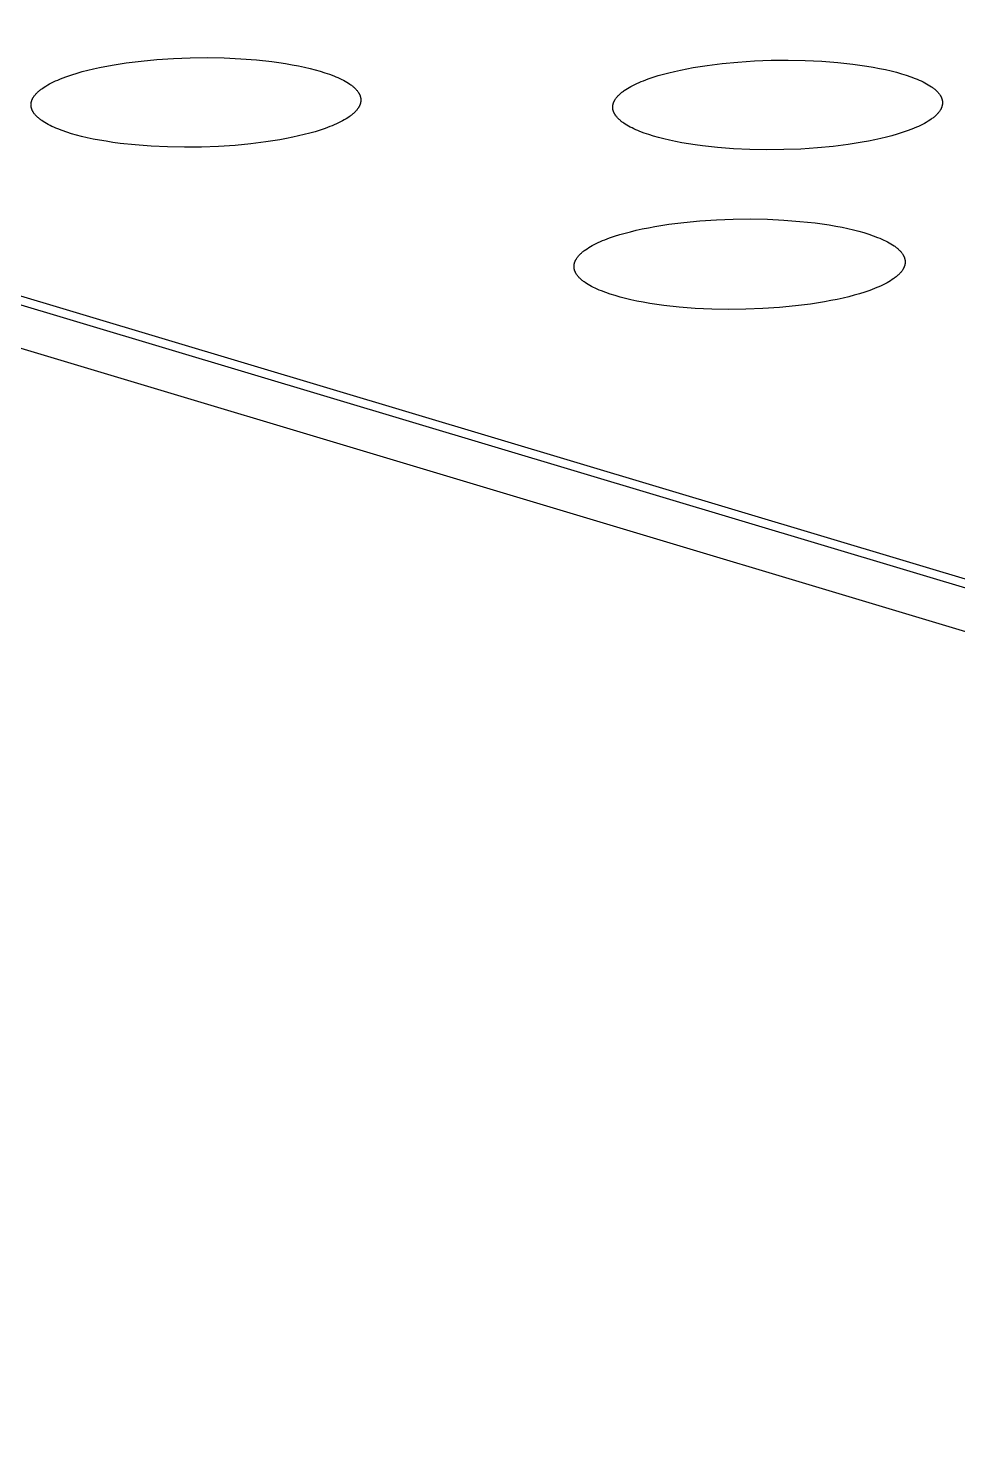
# Model space of a CAD drawing. Header units: millimetres. Extents: x -987 to 2591, y -102 to 2398.
# Drawn here: x -78.43 to -61.54, y 708.57 to 734.27 of the extents above; entities that cross this region are included whole.
import ezdxf

# ---------------------------------------------------------------- set-up
doc = ezdxf.new("R2010")
doc.units = ezdxf.units.MM
doc.header["$MEASUREMENT"] = 0
doc.layers.add('Utwórz2D linie widoczne', color=7, linetype='Continuous', true_color=0x000000)

msp = doc.modelspace()

# ---------------------------------------------------------------- linework, layer by layer
at = {"layer": 'Utwórz2D linie widoczne'}
for p, q in [((-191.254, 762.258), (-11.206, 708.249)), ((-188.303, 762.12), (-11.561, 709.164)), ((-11.03, 709.166), (-188.25, 762.254)), ((-75.488, 733.735), (-75.179, 733.738)), ((-75.179, 733.738), (-74.871, 733.732)), ((-77.547, 733.455), (-77.451, 733.483)), ((-77.451, 733.483), (-77.352, 733.509)), ((-77.352, 733.509), (-77.249, 733.533)), ((-77.249, 733.533), (-77.141, 733.557)), ((-77.141, 733.557), (-76.908, 733.602)), ((-76.908, 733.602), (-76.654, 733.642)), ((-76.654, 733.642), (-76.382, 733.676)), ((-76.382, 733.676), (-76.094, 733.704)), ((-76.094, 733.704), (-75.795, 733.723)), ((-75.795, 733.723), (-75.488, 733.735)), ((-74.871, 733.732), (-74.571, 733.718)), ((-74.571, 733.718), (-74.282, 733.696)), ((-74.282, 733.696), (-74.009, 733.666)), ((-74.009, 733.666), (-73.88, 733.649)), ((-73.88, 733.649), (-73.755, 733.63)), ((-73.755, 733.63), (-73.636, 733.609)), ((-73.636, 733.609), (-73.522, 733.587)), ((-73.522, 733.587), (-73.414, 733.565)), ((-73.414, 733.565), (-73.312, 733.541)), ((-73.312, 733.541), (-73.216, 733.516)), ((-73.216, 733.516), (-73.126, 733.491)), ((-73.126, 733.491), (-73.041, 733.464)), ((-66.788, 733.463), (-66.685, 733.488)), ((-66.685, 733.488), (-66.577, 733.512)), ((-66.577, 733.512), (-66.464, 733.535)), ((-66.464, 733.535), (-66.345, 733.557)), ((-66.345, 733.557), (-66.092, 733.597)), ((-66.092, 733.597), (-65.82, 733.631)), ((-65.82, 733.631), (-65.533, 733.658)), ((-65.533, 733.658), (-65.234, 733.678)), ((-65.234, 733.678), (-64.927, 733.69)), ((-64.927, 733.69), (-64.618, 733.693)), ((-64.618, 733.693), (-64.31, 733.687)), ((-64.31, 733.687), (-64.01, 733.673)), ((-64.01, 733.673), (-63.72, 733.651)), ((-63.72, 733.651), (-63.447, 733.621)), ((-63.447, 733.621), (-63.192, 733.584)), ((-63.192, 733.584), (-63.073, 733.564)), ((-63.073, 733.564), (-62.959, 733.542)), ((-62.959, 733.542), (-62.85, 733.519)), ((-62.85, 733.519), (-62.748, 733.496)), ((-62.748, 733.496), (-62.652, 733.471)), ((-78.112, 733.221), (-78.08, 733.24)), ((-78.08, 733.24), (-78.046, 733.259)), ((-78.046, 733.259), (-78.012, 733.277)), ((-78.012, 733.277), (-77.975, 733.295)), ((-77.975, 733.295), (-77.937, 733.313)), ((-77.937, 733.313), (-77.898, 733.33)), ((-77.898, 733.33), (-77.858, 733.347)), ((-77.858, 733.347), (-77.817, 733.364)), ((-77.817, 733.364), (-77.731, 733.396)), ((-77.731, 733.396), (-77.641, 733.426)), ((-77.641, 733.426), (-77.547, 733.455)), ((-73.041, 733.464), (-72.959, 733.436)), ((-72.959, 733.436), (-72.88, 733.406)), ((-72.88, 733.406), (-72.842, 733.391)), ((-72.842, 733.391), (-72.806, 733.375)), ((-72.806, 733.375), (-72.77, 733.359)), ((-72.77, 733.359), (-72.736, 733.342)), ((-72.736, 733.342), (-72.703, 733.325)), ((-72.703, 733.325), (-72.672, 733.308)), ((-72.672, 733.308), (-72.642, 733.29)), ((-72.642, 733.29), (-72.613, 733.272)), ((-72.613, 733.272), (-72.586, 733.254)), ((-72.586, 733.254), (-72.573, 733.245)), ((-72.573, 733.245), (-72.56, 733.235)), ((-72.56, 733.235), (-72.548, 733.226)), ((-72.548, 733.226), (-72.536, 733.217)), ((-67.478, 733.214), (-67.444, 733.232)), ((-67.444, 733.232), (-67.407, 733.25)), ((-67.407, 733.25), (-67.37, 733.268)), ((-67.37, 733.268), (-67.331, 733.285)), ((-67.331, 733.285), (-67.291, 733.302)), ((-67.291, 733.302), (-67.25, 733.318)), ((-67.25, 733.318), (-67.164, 733.351)), ((-67.164, 733.351), (-67.075, 733.381)), ((-67.075, 733.381), (-66.982, 733.41)), ((-66.982, 733.41), (-66.886, 733.438)), ((-66.886, 733.438), (-66.788, 733.463)), ((-62.652, 733.471), (-62.561, 733.445)), ((-62.561, 733.445), (-62.475, 733.419)), ((-62.475, 733.419), (-62.393, 733.391)), ((-62.393, 733.391), (-62.314, 733.361)), ((-62.314, 733.361), (-62.276, 733.345)), ((-62.276, 733.345), (-62.239, 733.33)), ((-62.239, 733.33), (-62.203, 733.313)), ((-62.203, 733.313), (-62.169, 733.297)), ((-62.169, 733.297), (-62.136, 733.28)), ((-62.136, 733.28), (-62.104, 733.263)), ((-62.104, 733.263), (-62.073, 733.245)), ((-62.073, 733.245), (-62.045, 733.227)), ((-62.045, 733.227), (-62.017, 733.209)), ((-78.368, 732.963), (-78.366, 732.968)), ((-78.366, 732.968), (-78.363, 732.973)), ((-78.363, 732.973), (-78.361, 732.978)), ((-78.361, 732.978), (-78.359, 732.984)), ((-78.359, 732.984), (-78.356, 732.989)), ((-78.356, 732.989), (-78.354, 732.994)), ((-78.354, 732.994), (-78.351, 732.999)), ((-78.351, 732.999), (-78.348, 733.005)), ((-78.348, 733.005), (-78.345, 733.01)), ((-78.345, 733.01), (-78.338, 733.02)), ((-78.338, 733.02), (-78.331, 733.031)), ((-78.331, 733.031), (-78.324, 733.041)), ((-78.324, 733.041), (-78.316, 733.052)), ((-78.316, 733.052), (-78.308, 733.062)), ((-78.308, 733.062), (-78.299, 733.072)), ((-78.299, 733.072), (-78.29, 733.083)), ((-78.29, 733.083), (-78.28, 733.093)), ((-78.28, 733.093), (-78.269, 733.103)), ((-78.269, 733.103), (-78.259, 733.113)), ((-78.259, 733.113), (-78.248, 733.123)), ((-78.248, 733.123), (-78.236, 733.133)), ((-78.236, 733.133), (-78.224, 733.143)), ((-78.224, 733.143), (-78.211, 733.153)), ((-78.211, 733.153), (-78.198, 733.163)), ((-78.198, 733.163), (-78.185, 733.173)), ((-78.185, 733.173), (-78.171, 733.183)), ((-78.171, 733.183), (-78.142, 733.202)), ((-78.142, 733.202), (-78.112, 733.221)), ((-72.536, 733.217), (-72.525, 733.207)), ((-72.525, 733.207), (-72.514, 733.198)), ((-72.514, 733.198), (-72.503, 733.188)), ((-72.503, 733.188), (-72.493, 733.178)), ((-72.493, 733.178), (-72.483, 733.168)), ((-72.483, 733.168), (-72.474, 733.159)), ((-72.474, 733.159), (-72.465, 733.149)), ((-72.465, 733.149), (-72.457, 733.139)), ((-72.457, 733.139), (-72.449, 733.129)), ((-72.449, 733.129), (-72.442, 733.119)), ((-72.442, 733.119), (-72.435, 733.109)), ((-72.435, 733.109), (-72.432, 733.104)), ((-72.432, 733.104), (-72.428, 733.098)), ((-72.428, 733.098), (-72.425, 733.093)), ((-72.425, 733.093), (-72.422, 733.088)), ((-72.422, 733.088), (-72.42, 733.083)), ((-72.42, 733.083), (-72.417, 733.078)), ((-72.417, 733.078), (-72.414, 733.073)), ((-72.414, 733.073), (-72.412, 733.068)), ((-72.412, 733.068), (-72.409, 733.063)), ((-72.409, 733.063), (-72.407, 733.057)), ((-72.407, 733.057), (-72.405, 733.052)), ((-72.405, 733.052), (-72.403, 733.047)), ((-72.403, 733.047), (-72.401, 733.042)), ((-72.401, 733.042), (-72.4, 733.037)), ((-72.4, 733.037), (-72.398, 733.032)), ((-72.398, 733.032), (-72.396, 733.026)), ((-72.396, 733.026), (-72.395, 733.021)), ((-72.395, 733.021), (-72.394, 733.016)), ((-72.394, 733.016), (-72.393, 733.011)), ((-72.393, 733.011), (-72.392, 733.005)), ((-72.392, 733.005), (-72.391, 733)), ((-72.391, 733), (-72.39, 732.995)), ((-72.39, 732.995), (-72.389, 732.99)), ((-72.389, 732.99), (-72.389, 732.984)), ((-72.389, 732.984), (-72.389, 732.979)), ((-72.389, 732.979), (-72.388, 732.974)), ((-72.388, 732.974), (-72.388, 732.969)), ((-72.388, 732.969), (-72.388, 732.963)), ((-67.773, 732.965), (-67.77, 732.97)), ((-67.77, 732.97), (-67.766, 732.975)), ((-67.766, 732.975), (-67.76, 732.986)), ((-67.76, 732.986), (-67.752, 732.996)), ((-67.752, 732.996), (-67.745, 733.006)), ((-67.745, 733.006), (-67.736, 733.017)), ((-67.736, 733.017), (-67.728, 733.027)), ((-67.728, 733.027), (-67.719, 733.037)), ((-67.719, 733.037), (-67.709, 733.048)), ((-67.709, 733.048), (-67.699, 733.058)), ((-67.699, 733.058), (-67.688, 733.068)), ((-67.688, 733.068), (-67.677, 733.078)), ((-67.677, 733.078), (-67.666, 733.088)), ((-67.666, 733.088), (-67.654, 733.098)), ((-67.654, 733.098), (-67.641, 733.108)), ((-67.641, 733.108), (-67.629, 733.118)), ((-67.629, 733.118), (-67.615, 733.128)), ((-67.615, 733.128), (-67.602, 733.138)), ((-67.602, 733.138), (-67.573, 733.157)), ((-67.573, 733.157), (-67.543, 733.176)), ((-67.543, 733.176), (-67.511, 733.195)), ((-67.511, 733.195), (-67.478, 733.214)), ((-62.017, 733.209), (-62.004, 733.2)), ((-62.004, 733.2), (-61.991, 733.19)), ((-61.991, 733.19), (-61.979, 733.181)), ((-61.979, 733.181), (-61.967, 733.171)), ((-61.967, 733.171), (-61.955, 733.162)), ((-61.955, 733.162), (-61.944, 733.152)), ((-61.944, 733.152), (-61.933, 733.143)), ((-61.933, 733.143), (-61.923, 733.133)), ((-61.923, 733.133), (-61.913, 733.123)), ((-61.913, 733.123), (-61.904, 733.113)), ((-61.904, 733.113), (-61.895, 733.103)), ((-61.895, 733.103), (-61.887, 733.094)), ((-61.887, 733.094), (-61.879, 733.084)), ((-61.879, 733.084), (-61.871, 733.073)), ((-61.871, 733.073), (-61.864, 733.063)), ((-61.864, 733.063), (-61.857, 733.053)), ((-61.857, 733.053), (-61.854, 733.048)), ((-61.854, 733.048), (-61.851, 733.043)), ((-61.851, 733.043), (-61.848, 733.038)), ((-61.848, 733.038), (-61.845, 733.033)), ((-61.845, 733.033), (-61.843, 733.028)), ((-61.843, 733.028), (-61.84, 733.023)), ((-61.84, 733.023), (-61.838, 733.017)), ((-61.838, 733.017), (-61.835, 733.012)), ((-61.835, 733.012), (-61.833, 733.007)), ((-61.833, 733.007), (-61.831, 733.002)), ((-61.831, 733.002), (-61.829, 732.997)), ((-61.829, 732.997), (-61.827, 732.991)), ((-61.827, 732.991), (-61.826, 732.986)), ((-61.826, 732.986), (-61.824, 732.981)), ((-61.824, 732.981), (-61.823, 732.976)), ((-61.823, 732.976), (-61.821, 732.971)), ((-61.821, 732.971), (-61.82, 732.965)), ((-61.82, 732.965), (-61.819, 732.96)), ((-78.384, 732.878), (-78.383, 732.884)), ((-78.383, 732.873), (-78.384, 732.878)), ((-78.383, 732.899), (-78.382, 732.905)), ((-78.383, 732.894), (-78.383, 732.899)), ((-78.383, 732.889), (-78.383, 732.894)), ((-78.383, 732.884), (-78.383, 732.889)), ((-78.383, 732.868), (-78.383, 732.873)), ((-78.383, 732.862), (-78.383, 732.868)), ((-78.382, 732.857), (-78.383, 732.862)), ((-78.382, 732.905), (-78.381, 732.91)), ((-78.382, 732.852), (-78.382, 732.857)), ((-78.381, 732.847), (-78.382, 732.852)), ((-78.381, 732.915), (-78.38, 732.92)), ((-78.381, 732.91), (-78.381, 732.915)), ((-78.38, 732.842), (-78.381, 732.847)), ((-78.38, 732.92), (-78.379, 732.926)), ((-78.379, 732.836), (-78.38, 732.842)), ((-78.379, 732.926), (-78.377, 732.931)), ((-78.378, 732.831), (-78.379, 732.836)), ((-78.377, 732.826), (-78.378, 732.831)), ((-78.377, 732.931), (-78.376, 732.936)), ((-78.376, 732.821), (-78.377, 732.826)), ((-78.376, 732.936), (-78.375, 732.942)), ((-78.374, 732.815), (-78.376, 732.821)), ((-78.375, 732.942), (-78.373, 732.947)), ((-78.373, 732.81), (-78.374, 732.815)), ((-78.373, 732.947), (-78.371, 732.952)), ((-78.371, 732.805), (-78.373, 732.81)), ((-78.371, 732.952), (-78.37, 732.957)), ((-78.369, 732.8), (-78.371, 732.805)), ((-78.37, 732.957), (-78.368, 732.963)), ((-78.367, 732.795), (-78.369, 732.8)), ((-78.365, 732.789), (-78.367, 732.795)), ((-78.363, 732.784), (-78.365, 732.789)), ((-78.361, 732.779), (-78.363, 732.784)), ((-78.358, 732.774), (-78.361, 732.779)), ((-78.356, 732.769), (-78.358, 732.774)), ((-78.353, 732.764), (-78.356, 732.769)), ((-78.35, 732.759), (-78.353, 732.764)), ((-78.348, 732.754), (-78.35, 732.759)), ((-78.345, 732.748), (-78.348, 732.754)), ((-78.341, 732.743), (-78.345, 732.748)), ((-78.338, 732.738), (-78.341, 732.743)), ((-78.331, 732.728), (-78.338, 732.738)), ((-78.324, 732.718), (-78.331, 732.728)), ((-78.316, 732.708), (-78.324, 732.718)), ((-72.534, 732.713), (-72.546, 732.703)), ((-72.522, 732.724), (-72.534, 732.713)), ((-72.511, 732.734), (-72.522, 732.724)), ((-72.5, 732.744), (-72.511, 732.734)), ((-72.49, 732.754), (-72.5, 732.744)), ((-72.48, 732.764), (-72.49, 732.754)), ((-72.471, 732.775), (-72.48, 732.764)), ((-72.462, 732.785), (-72.471, 732.775)), ((-72.454, 732.795), (-72.462, 732.785)), ((-72.446, 732.806), (-72.454, 732.795)), ((-72.439, 732.816), (-72.446, 732.806)), ((-72.432, 732.827), (-72.439, 732.816)), ((-72.429, 732.832), (-72.432, 732.827)), ((-72.426, 732.837), (-72.429, 732.832)), ((-72.423, 732.842), (-72.426, 732.837)), ((-72.42, 732.847), (-72.423, 732.842)), ((-72.417, 732.853), (-72.42, 732.847)), ((-72.415, 732.858), (-72.417, 732.853)), ((-72.412, 732.863), (-72.415, 732.858)), ((-72.41, 732.869), (-72.412, 732.863)), ((-72.407, 732.874), (-72.41, 732.869)), ((-72.405, 732.879), (-72.407, 732.874)), ((-72.403, 732.884), (-72.405, 732.879)), ((-72.401, 732.89), (-72.403, 732.884)), ((-72.4, 732.895), (-72.401, 732.89)), ((-72.398, 732.9), (-72.4, 732.895)), ((-72.397, 732.905), (-72.398, 732.9)), ((-72.395, 732.911), (-72.397, 732.905)), ((-72.394, 732.916), (-72.395, 732.911)), ((-72.393, 732.921), (-72.394, 732.916)), ((-72.392, 732.927), (-72.393, 732.921)), ((-72.391, 732.932), (-72.392, 732.927)), ((-72.39, 732.937), (-72.391, 732.932)), ((-72.389, 732.942), (-72.39, 732.937)), ((-72.388, 732.958), (-72.389, 732.953)), ((-72.389, 732.953), (-72.389, 732.948)), ((-72.389, 732.948), (-72.389, 732.942)), ((-72.388, 732.963), (-72.388, 732.958)), ((-67.809, 732.854), (-67.808, 732.859)), ((-67.809, 732.849), (-67.809, 732.854)), ((-67.809, 732.844), (-67.809, 732.849)), ((-67.809, 732.838), (-67.809, 732.844)), ((-67.809, 732.833), (-67.809, 732.838)), ((-67.809, 732.828), (-67.809, 732.833)), ((-67.809, 732.822), (-67.809, 732.828)), ((-67.809, 732.817), (-67.809, 732.822)), ((-67.808, 732.812), (-67.809, 732.817)), ((-67.808, 732.865), (-67.807, 732.87)), ((-67.808, 732.859), (-67.808, 732.865)), ((-67.807, 732.807), (-67.808, 732.812)), ((-67.807, 732.87), (-67.806, 732.875)), ((-67.807, 732.801), (-67.807, 732.807)), ((-67.806, 732.796), (-67.807, 732.801)), ((-67.806, 732.875), (-67.805, 732.88)), ((-67.805, 732.791), (-67.806, 732.796)), ((-67.805, 732.88), (-67.804, 732.886)), ((-67.803, 732.786), (-67.805, 732.791)), ((-67.804, 732.886), (-67.803, 732.891)), ((-67.803, 732.891), (-67.802, 732.896)), ((-67.802, 732.781), (-67.803, 732.786)), ((-67.802, 732.896), (-67.8, 732.902)), ((-67.801, 732.775), (-67.802, 732.781)), ((-67.799, 732.77), (-67.801, 732.775)), ((-67.8, 732.902), (-67.798, 732.907)), ((-67.798, 732.765), (-67.799, 732.77)), ((-67.798, 732.907), (-67.797, 732.912)), ((-67.796, 732.76), (-67.798, 732.765)), ((-67.797, 732.912), (-67.795, 732.917)), ((-67.794, 732.755), (-67.796, 732.76)), ((-67.795, 732.917), (-67.793, 732.923)), ((-67.792, 732.749), (-67.794, 732.755)), ((-67.793, 732.923), (-67.791, 732.928)), ((-67.79, 732.744), (-67.792, 732.749)), ((-67.791, 732.928), (-67.789, 732.933)), ((-67.788, 732.739), (-67.79, 732.744)), ((-67.789, 732.933), (-67.786, 732.938)), ((-67.785, 732.734), (-67.788, 732.739)), ((-67.786, 732.938), (-67.784, 732.944)), ((-67.783, 732.729), (-67.785, 732.734)), ((-67.784, 732.944), (-67.781, 732.949)), ((-67.78, 732.724), (-67.783, 732.729)), ((-67.781, 732.949), (-67.778, 732.954)), ((-67.777, 732.718), (-67.78, 732.724)), ((-67.778, 732.954), (-67.776, 732.959)), ((-67.774, 732.713), (-67.777, 732.718)), ((-67.776, 732.959), (-67.773, 732.965)), ((-67.771, 732.708), (-67.774, 732.713)), ((-61.914, 732.709), (-61.924, 732.699)), ((-61.904, 732.719), (-61.914, 732.709)), ((-61.895, 732.729), (-61.904, 732.719)), ((-61.886, 732.74), (-61.895, 732.729)), ((-61.878, 732.75), (-61.886, 732.74)), ((-61.871, 732.76), (-61.878, 732.75)), ((-61.864, 732.771), (-61.871, 732.76)), ((-61.857, 732.781), (-61.864, 732.771)), ((-61.854, 732.786), (-61.857, 732.781)), ((-61.851, 732.792), (-61.854, 732.786)), ((-61.848, 732.797), (-61.851, 732.792)), ((-61.845, 732.802), (-61.848, 732.797)), ((-61.842, 732.807), (-61.845, 732.802)), ((-61.84, 732.813), (-61.842, 732.807)), ((-61.837, 732.818), (-61.84, 732.813)), ((-61.835, 732.823), (-61.837, 732.818)), ((-61.833, 732.829), (-61.835, 732.823)), ((-61.831, 732.834), (-61.833, 732.829)), ((-61.829, 732.839), (-61.831, 732.834)), ((-61.827, 732.844), (-61.829, 732.839)), ((-61.825, 732.85), (-61.827, 732.844)), ((-61.824, 732.855), (-61.825, 732.85)), ((-61.822, 732.86), (-61.824, 732.855)), ((-61.821, 732.865), (-61.822, 732.86)), ((-61.82, 732.871), (-61.821, 732.865)), ((-61.819, 732.876), (-61.82, 732.871)), ((-61.819, 732.96), (-61.818, 732.955)), ((-61.818, 732.881), (-61.819, 732.876)), ((-61.818, 732.955), (-61.817, 732.95)), ((-61.817, 732.887), (-61.818, 732.881)), ((-61.817, 732.95), (-61.817, 732.944)), ((-61.817, 732.944), (-61.816, 732.939)), ((-61.816, 732.892), (-61.817, 732.887)), ((-61.816, 732.939), (-61.816, 732.934)), ((-61.816, 732.934), (-61.815, 732.929)), ((-61.815, 732.908), (-61.816, 732.902)), ((-61.816, 732.902), (-61.816, 732.897)), ((-61.816, 732.897), (-61.816, 732.892)), ((-61.815, 732.929), (-61.815, 732.923)), ((-61.815, 732.923), (-61.815, 732.918)), ((-61.815, 732.918), (-61.815, 732.913)), ((-61.815, 732.913), (-61.815, 732.908)), ((-78.308, 732.698), (-78.316, 732.708)), ((-78.299, 732.688), (-78.308, 732.698)), ((-78.29, 732.678), (-78.299, 732.688)), ((-78.28, 732.669), (-78.29, 732.678)), ((-78.27, 732.659), (-78.28, 732.669)), ((-78.26, 732.649), (-78.27, 732.659)), ((-78.249, 732.64), (-78.26, 732.649)), ((-78.238, 732.63), (-78.249, 732.64)), ((-78.226, 732.621), (-78.238, 732.63)), ((-78.214, 732.611), (-78.226, 732.621)), ((-78.201, 732.602), (-78.214, 732.611)), ((-78.188, 732.593), (-78.201, 732.602)), ((-78.161, 732.574), (-78.188, 732.593)), ((-78.133, 732.556), (-78.161, 732.574)), ((-78.103, 732.539), (-78.133, 732.556)), ((-78.071, 732.521), (-78.103, 732.539)), ((-78.038, 732.505), (-78.071, 732.521)), ((-78.004, 732.488), (-78.038, 732.505)), ((-77.969, 732.472), (-78.004, 732.488)), ((-77.932, 732.456), (-77.969, 732.472)), ((-77.895, 732.44), (-77.932, 732.456)), ((-72.952, 732.483), (-73.037, 732.451)), ((-72.91, 732.499), (-72.952, 732.483)), ((-72.87, 732.516), (-72.91, 732.499)), ((-72.831, 732.534), (-72.87, 732.516)), ((-72.793, 732.551), (-72.831, 732.534)), ((-72.757, 732.569), (-72.793, 732.551)), ((-72.722, 732.588), (-72.757, 732.569)), ((-72.689, 732.606), (-72.722, 732.588)), ((-72.657, 732.625), (-72.689, 732.606)), ((-72.627, 732.644), (-72.657, 732.625)), ((-72.598, 732.664), (-72.627, 732.644)), ((-72.584, 732.674), (-72.598, 732.664)), ((-72.571, 732.684), (-72.584, 732.674)), ((-72.558, 732.693), (-72.571, 732.684)), ((-72.546, 732.703), (-72.558, 732.693)), ((-67.768, 732.703), (-67.771, 732.708)), ((-67.762, 732.693), (-67.768, 732.703)), ((-67.755, 732.683), (-67.762, 732.693)), ((-67.747, 732.673), (-67.755, 732.683)), ((-67.739, 732.663), (-67.747, 732.673)), ((-67.731, 732.653), (-67.739, 732.663)), ((-67.722, 732.643), (-67.731, 732.653)), ((-67.713, 732.633), (-67.722, 732.643)), ((-67.703, 732.623), (-67.713, 732.633)), ((-67.693, 732.614), (-67.703, 732.623)), ((-67.682, 732.604), (-67.693, 732.614)), ((-67.671, 732.594), (-67.682, 732.604)), ((-67.66, 732.585), (-67.671, 732.594)), ((-67.648, 732.575), (-67.66, 732.585)), ((-67.636, 732.566), (-67.648, 732.575)), ((-67.623, 732.557), (-67.636, 732.566)), ((-67.61, 732.547), (-67.623, 732.557)), ((-67.582, 732.529), (-67.61, 732.547)), ((-67.554, 732.511), (-67.582, 732.529)), ((-67.523, 732.493), (-67.554, 732.511)), ((-67.491, 732.476), (-67.523, 732.493)), ((-67.458, 732.459), (-67.491, 732.476)), ((-67.424, 732.443), (-67.458, 732.459)), ((-62.33, 732.454), (-62.371, 732.437)), ((-62.29, 732.471), (-62.33, 732.454)), ((-62.251, 732.488), (-62.29, 732.471)), ((-62.214, 732.506), (-62.251, 732.488)), ((-62.178, 732.524), (-62.214, 732.506)), ((-62.143, 732.542), (-62.178, 732.524)), ((-62.11, 732.561), (-62.143, 732.542)), ((-62.078, 732.58), (-62.11, 732.561)), ((-62.048, 732.599), (-62.078, 732.58)), ((-62.02, 732.619), (-62.048, 732.599)), ((-62.006, 732.628), (-62.02, 732.619)), ((-61.993, 732.638), (-62.006, 732.628)), ((-61.981, 732.648), (-61.993, 732.638)), ((-61.968, 732.658), (-61.981, 732.648)), ((-61.957, 732.668), (-61.968, 732.658)), ((-61.945, 732.678), (-61.957, 732.668)), ((-61.934, 732.688), (-61.945, 732.678)), ((-61.924, 732.699), (-61.934, 732.688)), ((-77.816, 732.41), (-77.895, 732.44)), ((-77.734, 732.382), (-77.816, 732.41)), ((-77.649, 732.355), (-77.734, 732.382)), ((-77.559, 732.33), (-77.649, 732.355)), ((-77.463, 732.305), (-77.559, 732.33)), ((-77.361, 732.281), (-77.463, 732.305)), ((-77.253, 732.258), (-77.361, 732.281)), ((-77.139, 732.236), (-77.253, 732.258)), ((-77.02, 732.216), (-77.139, 732.236)), ((-76.895, 732.197), (-77.02, 732.216)), ((-76.765, 732.179), (-76.895, 732.197)), ((-74.115, 732.204), (-74.387, 732.169)), ((-73.861, 732.244), (-74.115, 732.204)), ((-73.741, 732.266), (-73.861, 732.244)), ((-73.627, 732.289), (-73.741, 732.266)), ((-73.519, 732.313), (-73.627, 732.289)), ((-73.416, 732.337), (-73.519, 732.313)), ((-73.317, 732.363), (-73.416, 732.337)), ((-73.221, 732.391), (-73.317, 732.363)), ((-73.127, 732.42), (-73.221, 732.391)), ((-73.037, 732.451), (-73.127, 732.42)), ((-67.388, 732.426), (-67.424, 732.443)), ((-67.352, 732.41), (-67.388, 732.426)), ((-67.314, 732.395), (-67.352, 732.41)), ((-67.235, 732.365), (-67.314, 732.395)), ((-67.152, 732.337), (-67.235, 732.365)), ((-67.066, 732.31), (-67.152, 732.337)), ((-66.976, 732.285), (-67.066, 732.31)), ((-66.88, 732.26), (-66.976, 732.285)), ((-66.777, 732.236), (-66.88, 732.26)), ((-66.669, 732.213), (-66.777, 732.236)), ((-66.555, 732.191), (-66.669, 732.213)), ((-63.276, 732.198), (-63.53, 732.158)), ((-63.157, 732.22), (-63.276, 732.198)), ((-63.044, 732.243), (-63.157, 732.22)), ((-62.936, 732.267), (-63.044, 732.243)), ((-62.833, 732.292), (-62.936, 732.267)), ((-62.735, 732.318), (-62.833, 732.292)), ((-62.639, 732.345), (-62.735, 732.318)), ((-62.546, 732.375), (-62.639, 732.345)), ((-62.456, 732.405), (-62.546, 732.375)), ((-62.371, 732.437), (-62.456, 732.405)), ((-76.492, 732.149), (-76.765, 732.179)), ((-76.202, 732.127), (-76.492, 732.149)), ((-75.901, 732.113), (-76.202, 732.127)), ((-75.593, 732.107), (-75.901, 732.113)), ((-75.283, 732.11), (-75.593, 732.107)), ((-74.975, 732.122), (-75.283, 732.11)), ((-74.675, 732.142), (-74.975, 732.122)), ((-74.387, 732.169), (-74.675, 732.142)), ((-66.435, 732.171), (-66.555, 732.191)), ((-66.31, 732.152), (-66.435, 732.171)), ((-66.18, 732.134), (-66.31, 732.152)), ((-65.906, 732.104), (-66.18, 732.134)), ((-65.616, 732.082), (-65.906, 732.104)), ((-65.315, 732.067), (-65.616, 732.082)), ((-65.007, 732.062), (-65.315, 732.067)), ((-64.697, 732.065), (-65.007, 732.062)), ((-64.389, 732.076), (-64.697, 732.065)), ((-64.089, 732.096), (-64.389, 732.076)), ((-63.802, 732.124), (-64.089, 732.096)), ((-63.53, 732.158), (-63.802, 732.124)), ((-67.161, 730.645), (-67.042, 730.667)), ((-67.042, 730.667), (-66.788, 730.707)), ((-66.788, 730.707), (-66.515, 730.742)), ((-66.515, 730.742), (-66.227, 730.769)), ((-66.227, 730.769), (-65.926, 730.789)), ((-65.926, 730.789), (-65.618, 730.801)), ((-65.618, 730.801), (-65.307, 730.804)), ((-65.307, 730.804), (-64.998, 730.798)), ((-64.998, 730.798), (-64.697, 730.784)), ((-64.697, 730.784), (-64.406, 730.761)), ((-64.406, 730.761), (-64.132, 730.731)), ((-64.132, 730.731), (-64.001, 730.714)), ((-64.001, 730.714), (-63.876, 730.695)), ((-63.876, 730.695), (-63.756, 730.674)), ((-63.756, 730.674), (-63.641, 730.652)), ((-68.033, 730.393), (-67.993, 730.41)), ((-67.993, 730.41), (-67.951, 730.427)), ((-67.951, 730.427), (-67.865, 730.459)), ((-67.865, 730.459), (-67.775, 730.49)), ((-67.775, 730.49), (-67.682, 730.519)), ((-67.682, 730.519), (-67.586, 730.547)), ((-67.586, 730.547), (-67.487, 730.573)), ((-67.487, 730.573), (-67.384, 730.598)), ((-67.384, 730.598), (-67.275, 730.622)), ((-67.275, 730.622), (-67.161, 730.645)), ((-63.641, 730.652), (-63.533, 730.629)), ((-63.533, 730.629), (-63.43, 730.605)), ((-63.43, 730.605), (-63.333, 730.58)), ((-63.333, 730.58), (-63.243, 730.555)), ((-63.243, 730.555), (-63.156, 730.528)), ((-63.156, 730.528), (-63.073, 730.499)), ((-63.073, 730.499), (-62.994, 730.469)), ((-62.994, 730.469), (-62.956, 730.454)), ((-62.956, 730.454), (-62.919, 730.438)), ((-62.919, 730.438), (-62.883, 730.421)), ((-62.883, 730.421), (-62.849, 730.405)), ((-62.849, 730.405), (-62.815, 730.388)), ((-68.431, 730.133), (-68.422, 730.143)), ((-68.422, 730.143), (-68.412, 730.153)), ((-68.412, 730.153), (-68.402, 730.164)), ((-68.402, 730.164), (-68.392, 730.174)), ((-68.392, 730.174), (-68.38, 730.184)), ((-68.38, 730.184), (-68.369, 730.194)), ((-68.369, 730.194), (-68.357, 730.204)), ((-68.357, 730.204), (-68.345, 730.214)), ((-68.345, 730.214), (-68.332, 730.224)), ((-68.332, 730.224), (-68.318, 730.234)), ((-68.318, 730.234), (-68.305, 730.244)), ((-68.305, 730.244), (-68.276, 730.264)), ((-68.276, 730.264), (-68.246, 730.283)), ((-68.246, 730.283), (-68.214, 730.302)), ((-68.214, 730.302), (-68.181, 730.321)), ((-68.181, 730.321), (-68.146, 730.339)), ((-68.146, 730.339), (-68.109, 730.357)), ((-68.109, 730.357), (-68.072, 730.375)), ((-68.072, 730.375), (-68.033, 730.393)), ((-62.815, 730.388), (-62.783, 730.37)), ((-62.783, 730.37), (-62.753, 730.352)), ((-62.753, 730.352), (-62.724, 730.334)), ((-62.724, 730.334), (-62.696, 730.316)), ((-62.696, 730.316), (-62.683, 730.307)), ((-62.683, 730.307), (-62.67, 730.297)), ((-62.67, 730.297), (-62.658, 730.288)), ((-62.658, 730.288), (-62.646, 730.278)), ((-62.646, 730.278), (-62.634, 730.269)), ((-62.634, 730.269), (-62.623, 730.259)), ((-62.623, 730.259), (-62.612, 730.249)), ((-62.612, 730.249), (-62.602, 730.239)), ((-62.602, 730.239), (-62.592, 730.23)), ((-62.592, 730.23), (-62.583, 730.22)), ((-62.583, 730.22), (-62.574, 730.21)), ((-62.574, 730.21), (-62.565, 730.2)), ((-62.565, 730.2), (-62.557, 730.19)), ((-62.557, 730.19), (-62.55, 730.179)), ((-62.55, 730.179), (-62.542, 730.169)), ((-62.542, 730.169), (-62.536, 730.159)), ((-62.536, 730.159), (-62.533, 730.154)), ((-62.533, 730.154), (-62.53, 730.149)), ((-62.53, 730.149), (-62.527, 730.144)), ((-62.527, 730.144), (-62.524, 730.138)), ((-68.514, 729.942), (-68.513, 729.948)), ((-68.513, 729.937), (-68.514, 729.942)), ((-68.513, 729.958), (-68.512, 729.963)), ((-68.513, 729.953), (-68.513, 729.958)), ((-68.513, 729.948), (-68.513, 729.953)), ((-68.513, 729.932), (-68.513, 729.937)), ((-68.513, 729.926), (-68.513, 729.932)), ((-68.513, 729.921), (-68.513, 729.926)), ((-68.512, 729.916), (-68.513, 729.921)), ((-68.512, 729.969), (-68.511, 729.974)), ((-68.512, 729.963), (-68.512, 729.969)), ((-68.511, 729.91), (-68.512, 729.916)), ((-68.511, 729.974), (-68.51, 729.979)), ((-68.511, 729.905), (-68.511, 729.91)), ((-68.51, 729.9), (-68.511, 729.905)), ((-68.51, 729.979), (-68.509, 729.985)), ((-68.509, 729.895), (-68.51, 729.9)), ((-68.509, 729.985), (-68.508, 729.99)), ((-68.508, 729.889), (-68.509, 729.895)), ((-68.508, 729.99), (-68.507, 729.995)), ((-68.506, 729.884), (-68.508, 729.889)), ((-68.507, 729.995), (-68.506, 730.001)), ((-68.506, 730.001), (-68.504, 730.006)), ((-68.505, 729.879), (-68.506, 729.884)), ((-68.504, 730.006), (-68.502, 730.011)), ((-68.502, 730.011), (-68.501, 730.017)), ((-68.501, 730.017), (-68.499, 730.022)), ((-68.499, 730.022), (-68.497, 730.027)), ((-68.497, 730.027), (-68.495, 730.033)), ((-68.495, 730.033), (-68.492, 730.038)), ((-68.492, 730.038), (-68.49, 730.043)), ((-68.49, 730.043), (-68.488, 730.049)), ((-68.488, 730.049), (-68.485, 730.054)), ((-68.485, 730.054), (-68.482, 730.059)), ((-68.482, 730.059), (-68.479, 730.064)), ((-68.479, 730.064), (-68.476, 730.07)), ((-68.476, 730.07), (-68.473, 730.075)), ((-68.473, 730.075), (-68.47, 730.08)), ((-68.47, 730.08), (-68.463, 730.091)), ((-68.463, 730.091), (-68.456, 730.101)), ((-68.456, 730.101), (-68.448, 730.112)), ((-68.448, 730.112), (-68.44, 730.122)), ((-68.44, 730.122), (-68.431, 730.133)), ((-62.536, 729.885), (-62.542, 729.874)), ((-62.532, 729.89), (-62.536, 729.885)), ((-62.529, 729.895), (-62.532, 729.89)), ((-62.526, 729.901), (-62.529, 729.895)), ((-62.524, 729.906), (-62.526, 729.901)), ((-62.524, 730.138), (-62.521, 730.133)), ((-62.521, 729.911), (-62.524, 729.906)), ((-62.521, 730.133), (-62.519, 730.128)), ((-62.518, 729.916), (-62.521, 729.911)), ((-62.519, 730.128), (-62.516, 730.123)), ((-62.516, 729.922), (-62.518, 729.916)), ((-62.516, 730.123), (-62.514, 730.118)), ((-62.514, 729.927), (-62.516, 729.922)), ((-62.514, 730.118), (-62.512, 730.112)), ((-62.512, 729.932), (-62.514, 729.927)), ((-62.512, 730.112), (-62.51, 730.107)), ((-62.509, 729.938), (-62.512, 729.932)), ((-62.51, 730.107), (-62.508, 730.102)), ((-62.507, 729.943), (-62.509, 729.938)), ((-62.508, 730.102), (-62.506, 730.097)), ((-62.506, 729.948), (-62.507, 729.943)), ((-62.506, 730.097), (-62.504, 730.092)), ((-62.504, 729.954), (-62.506, 729.948)), ((-62.504, 730.092), (-62.503, 730.086)), ((-62.502, 729.959), (-62.504, 729.954)), ((-62.503, 730.086), (-62.501, 730.081)), ((-62.501, 729.964), (-62.502, 729.959)), ((-62.501, 730.081), (-62.5, 730.076)), ((-62.5, 729.97), (-62.501, 729.964)), ((-62.5, 730.076), (-62.499, 730.07)), ((-62.499, 729.975), (-62.5, 729.97)), ((-62.499, 730.07), (-62.498, 730.065)), ((-62.497, 729.98), (-62.499, 729.975)), ((-62.498, 730.065), (-62.497, 730.06)), ((-62.497, 730.06), (-62.496, 730.055)), ((-62.496, 729.991), (-62.497, 729.986)), ((-62.497, 729.986), (-62.497, 729.98)), ((-62.496, 730.055), (-62.495, 730.049)), ((-62.495, 729.996), (-62.496, 729.991)), ((-62.495, 730.049), (-62.495, 730.044)), ((-62.495, 730.044), (-62.494, 730.039)), ((-62.494, 730.002), (-62.495, 729.996)), ((-62.494, 730.039), (-62.494, 730.033)), ((-62.494, 730.033), (-62.494, 730.028)), ((-62.494, 730.028), (-62.494, 730.023)), ((-62.494, 730.023), (-62.494, 730.018)), ((-62.494, 730.018), (-62.494, 730.012)), ((-62.494, 730.012), (-62.494, 730.007)), ((-62.494, 730.007), (-62.494, 730.002)), ((-68.503, 729.874), (-68.505, 729.879)), ((-68.502, 729.868), (-68.503, 729.874)), ((-68.5, 729.863), (-68.502, 729.868)), ((-68.498, 729.858), (-68.5, 729.863)), ((-68.496, 729.853), (-68.498, 729.858)), ((-68.494, 729.847), (-68.496, 729.853)), ((-68.492, 729.842), (-68.494, 729.847)), ((-68.489, 729.837), (-68.492, 729.842)), ((-68.487, 729.832), (-68.489, 729.837)), ((-68.484, 729.827), (-68.487, 729.832)), ((-68.481, 729.821), (-68.484, 729.827)), ((-68.478, 729.816), (-68.481, 729.821)), ((-68.476, 729.811), (-68.478, 729.816)), ((-68.472, 729.806), (-68.476, 729.811)), ((-68.466, 729.796), (-68.472, 729.806)), ((-68.459, 729.786), (-68.466, 729.796)), ((-68.451, 729.775), (-68.459, 729.786)), ((-68.443, 729.765), (-68.451, 729.775)), ((-68.435, 729.755), (-68.443, 729.765)), ((-68.426, 729.745), (-68.435, 729.755)), ((-68.417, 729.735), (-68.426, 729.745)), ((-68.407, 729.725), (-68.417, 729.735)), ((-68.397, 729.716), (-68.407, 729.725)), ((-68.386, 729.706), (-68.397, 729.716)), ((-68.375, 729.696), (-68.386, 729.706)), ((-68.363, 729.687), (-68.375, 729.696)), ((-68.351, 729.677), (-68.363, 729.687)), ((-68.339, 729.668), (-68.351, 729.677)), ((-68.326, 729.658), (-68.339, 729.668)), ((-68.313, 729.649), (-68.326, 729.658)), ((-68.286, 729.63), (-68.313, 729.649)), ((-68.257, 729.612), (-68.286, 729.63)), ((-62.858, 729.625), (-62.894, 729.607)), ((-62.823, 729.644), (-62.858, 729.625)), ((-62.79, 729.663), (-62.823, 729.644)), ((-62.758, 729.682), (-62.79, 729.663)), ((-62.728, 729.701), (-62.758, 729.682)), ((-62.7, 729.721), (-62.728, 729.701)), ((-62.686, 729.731), (-62.7, 729.721)), ((-62.673, 729.74), (-62.686, 729.731)), ((-62.66, 729.75), (-62.673, 729.74)), ((-62.648, 729.761), (-62.66, 729.75)), ((-62.636, 729.771), (-62.648, 729.761)), ((-62.624, 729.781), (-62.636, 729.771)), ((-62.613, 729.791), (-62.624, 729.781)), ((-62.603, 729.801), (-62.613, 729.791)), ((-62.593, 729.812), (-62.603, 729.801)), ((-62.583, 729.822), (-62.593, 729.812)), ((-62.574, 729.832), (-62.583, 729.822)), ((-62.565, 729.843), (-62.574, 729.832)), ((-62.557, 729.853), (-62.565, 729.843)), ((-62.55, 729.864), (-62.557, 729.853)), ((-62.542, 729.874), (-62.55, 729.864)), ((-68.226, 729.594), (-68.257, 729.612)), ((-68.195, 729.577), (-68.226, 729.594)), ((-68.161, 729.56), (-68.195, 729.577)), ((-68.127, 729.543), (-68.161, 729.56)), ((-68.091, 729.527), (-68.127, 729.543)), ((-68.054, 729.511), (-68.091, 729.527)), ((-68.016, 729.495), (-68.054, 729.511)), ((-67.937, 729.465), (-68.016, 729.495)), ((-67.854, 729.437), (-67.937, 729.465)), ((-67.768, 729.41), (-67.854, 729.437)), ((-67.677, 729.384), (-67.768, 729.41)), ((-67.58, 729.359), (-67.677, 729.384)), ((-63.517, 729.391), (-63.619, 729.366)), ((-63.418, 729.417), (-63.517, 729.391)), ((-63.321, 729.445), (-63.418, 729.417)), ((-63.228, 729.475), (-63.321, 729.445)), ((-63.138, 729.505), (-63.228, 729.475)), ((-63.052, 729.538), (-63.138, 729.505)), ((-63.011, 729.555), (-63.052, 729.538)), ((-62.971, 729.572), (-63.011, 729.555)), ((-62.932, 729.589), (-62.971, 729.572)), ((-62.894, 729.607), (-62.932, 729.589)), ((-67.478, 729.335), (-67.58, 729.359)), ((-67.369, 729.311), (-67.478, 729.335)), ((-67.254, 729.29), (-67.369, 729.311)), ((-67.134, 729.269), (-67.254, 729.29)), ((-67.009, 729.25), (-67.134, 729.269)), ((-66.878, 729.232), (-67.009, 729.25)), ((-66.603, 729.202), (-66.878, 729.232)), ((-66.312, 729.179), (-66.603, 729.202)), ((-66.009, 729.165), (-66.312, 729.179)), ((-65.7, 729.159), (-66.009, 729.165)), ((-65.388, 729.162), (-65.7, 729.159)), ((-65.08, 729.174), (-65.388, 729.162)), ((-64.778, 729.194), (-65.08, 729.174)), ((-64.489, 729.222), (-64.778, 729.194)), ((-64.216, 729.256), (-64.489, 729.222)), ((-63.962, 729.297), (-64.216, 729.256)), ((-63.842, 729.319), (-63.962, 729.297)), ((-63.728, 729.342), (-63.842, 729.319)), ((-63.619, 729.366), (-63.728, 729.342))]:
    msp.add_line(p, q, dxfattribs=at)

doc.saveas('drawing.dxf')
